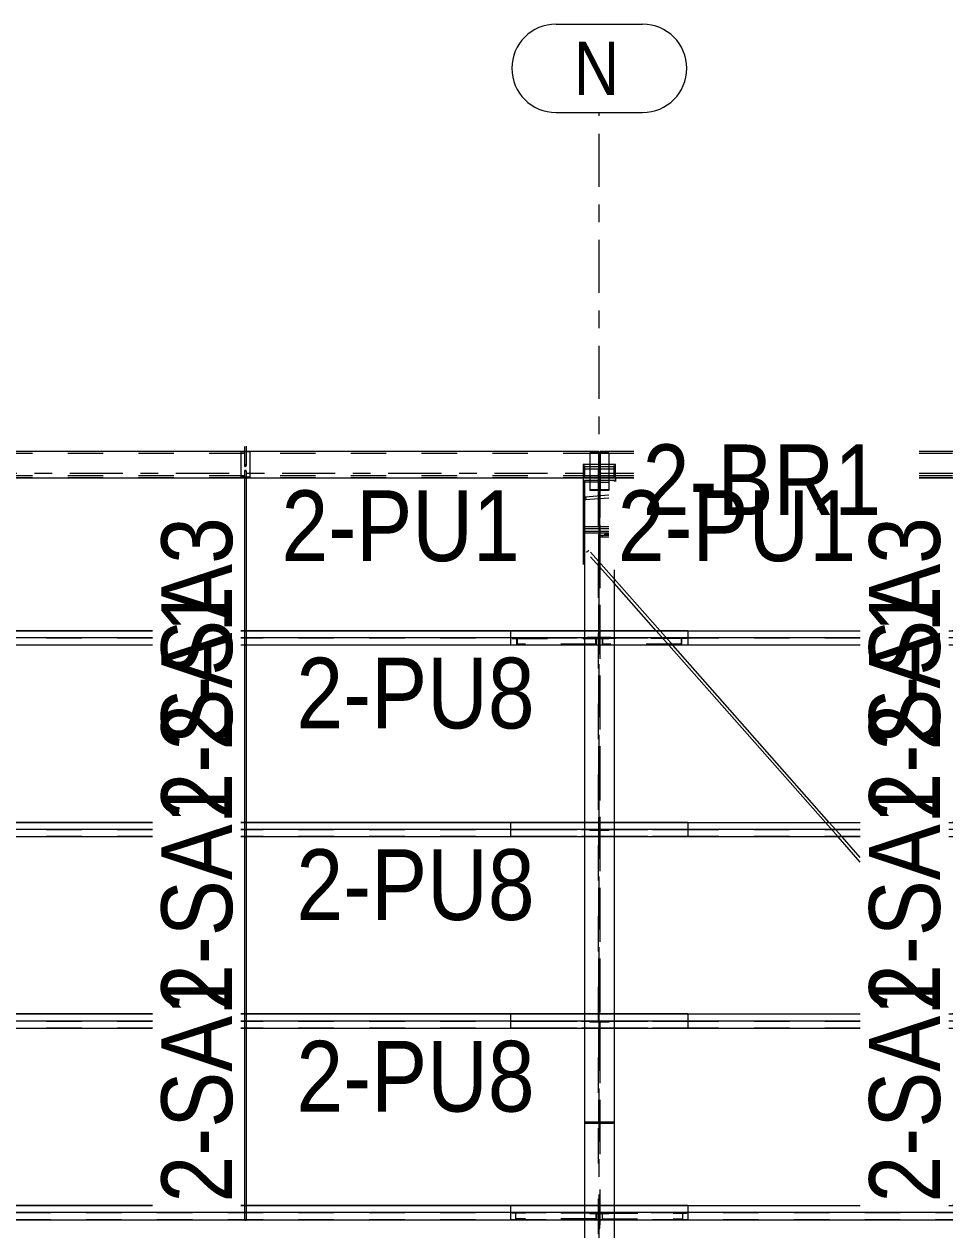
# Model space of a CAD drawing. Header units: millimetres. Extents: x -56 to 1115, y -311 to 509.
# Drawn here: x 284.8 to 336.8, y 49.1 to 117.3 of the extents above; entities that cross this region are included whole.
import ezdxf

# ---------------------------------------------------------------- set-up
doc = ezdxf.new("R2010")
doc.units = ezdxf.units.MM
for name, pattern in [('XKITLINE00', [0]), ('XKITLINE02', [4, 2, -2]), ('XKITLINE03', [6, 3, -1, 1, -1])]:
    doc.linetypes.add(name, pattern=pattern)
for name, color, linetype, lineweight in [('Part', 2, 'Continuous', 0), ('PartMark', 7, 'Continuous', 0), ('S-grid', 1, 'Continuous', 0)]:
    doc.layers.add(name, color=color, linetype=linetype, lineweight=lineweight)
doc.styles.add('ARIAL', font='ARIAL.TTF')

# ---------------------------------------------------------------- blocks, each defined once
blk = doc.blocks.new('*A212')
at = {"layer": 'S-grid', "color": 1, "linetype": 'XKITLINE03', "lineweight": 0}
for p, q in [((95.365, 91.875), (319.246, 91.875)), ((335.365, 91.875), (559.246, 91.875))]:
    blk.add_line(p, q, dxfattribs=at)
blk = doc.blocks.new('*A271')
at = {"layer": 'Part', "color": 2, "linetype": 'XKITLINE00', "lineweight": 0}
for p, q in [((252.292, 82.14), (252.292, 82.958)), ((252.292, 82.958), (272.042, 82.958)), ((272.042, 82.943), (252.292, 82.943)), ((272.042, 82.557), (252.292, 82.557)), ((272.042, 82.958), (272.042, 82.958)), ((272.042, 82.943), (272.042, 82.943)), ((272.042, 82.557), (272.042, 82.557)), ((277.042, 82.958), (277.242, 82.958)), ((277.242, 82.943), (277.042, 82.943)), ((292.042, 82.557), (277.042, 82.557)), ((292.042, 82.958), (277.341, 82.958)), ((292.042, 82.943), (277.341, 82.943)), ((292.042, 82.958), (292.042, 82.958)), ((292.042, 82.943), (292.042, 82.943)), ((292.042, 82.557), (292.042, 82.557)), ((297.242, 82.958), (297.042, 82.958)), ((297.242, 82.943), (297.042, 82.943)), ((322.292, 82.557), (297.042, 82.557)), ((322.292, 82.958), (297.341, 82.958)), ((322.292, 82.943), (297.341, 82.943)), ((322.292, 82.958), (322.292, 82.14)), ((272.042, 82.14), (252.292, 82.14)), ((272.042, 82.14), (272.042, 82.14)), ((292.042, 82.14), (277.042, 82.14)), ((292.042, 82.14), (292.042, 82.14)), ((322.292, 82.14), (297.042, 82.14))]:
    blk.add_line(p, q, dxfattribs=at)
at = {"layer": 'Part', "color": 7, "linetype": 'XKITLINE02', "lineweight": 0}
for p, q in [((272.042, 82.542), (252.292, 82.542)), ((272.042, 82.542), (272.042, 82.542)), ((292.042, 82.542), (277.042, 82.542)), ((277.341, 82.958), (277.242, 82.958)), ((277.341, 82.943), (277.242, 82.943)), ((292.042, 82.542), (292.042, 82.542)), ((322.292, 82.542), (297.042, 82.542)), ((297.341, 82.958), (297.242, 82.958)), ((297.341, 82.943), (297.242, 82.943)), ((272.042, 82.155), (252.292, 82.155)), ((272.042, 82.155), (272.042, 82.155)), ((292.042, 82.155), (277.042, 82.155)), ((292.042, 82.155), (292.042, 82.155)), ((322.292, 82.155), (297.042, 82.155))]:
    blk.add_line(p, q, dxfattribs=at)
blk = doc.blocks.new('*A273')
at = {"layer": 'Part', "color": 2, "linetype": 'XKITLINE00', "lineweight": 0}
for p, q in [((252.292, 71.307), (252.292, 72.125)), ((252.292, 72.125), (272.042, 72.125)), ((272.042, 72.11), (252.292, 72.11)), ((272.042, 71.723), (252.292, 71.723)), ((277.042, 72.125), (277.042, 72.125)), ((277.042, 72.125), (277.242, 72.125)), ((277.242, 72.11), (277.042, 72.11)), ((277.042, 72.11), (277.042, 72.11)), ((292.042, 71.723), (277.042, 71.723)), ((292.042, 72.125), (277.341, 72.125)), ((292.042, 72.11), (277.341, 72.11)), ((297.242, 72.125), (297.042, 72.125)), ((297.042, 72.125), (297.042, 72.125)), ((297.242, 72.11), (297.042, 72.11)), ((297.042, 72.11), (297.042, 72.11)), ((322.292, 71.723), (297.042, 71.723)), ((322.292, 72.125), (297.341, 72.125)), ((322.292, 72.11), (297.341, 72.11)), ((322.292, 72.125), (322.292, 71.307)), ((272.042, 71.307), (252.292, 71.307)), ((292.042, 71.307), (277.042, 71.307)), ((322.292, 71.307), (297.042, 71.307))]:
    blk.add_line(p, q, dxfattribs=at)
at = {"layer": 'Part', "color": 7, "linetype": 'XKITLINE02', "lineweight": 0}
for p, q in [((272.042, 71.708), (252.292, 71.708)), ((292.042, 71.708), (277.042, 71.708)), ((277.341, 72.125), (277.242, 72.125)), ((277.341, 72.11), (277.242, 72.11)), ((322.292, 71.708), (297.042, 71.708)), ((297.341, 72.125), (297.242, 72.125)), ((297.341, 72.11), (297.242, 72.11)), ((272.042, 71.322), (252.292, 71.322)), ((292.042, 71.322), (277.042, 71.322)), ((322.292, 71.322), (297.042, 71.322))]:
    blk.add_line(p, q, dxfattribs=at)
blk = doc.blocks.new('*A275')
at = {"layer": 'Part', "color": 2, "linetype": 'XKITLINE00', "lineweight": 0}
for p, q in [((252.292, 49.64), (252.292, 50.458)), ((252.292, 50.458), (272.042, 50.458)), ((272.042, 50.443), (252.292, 50.443)), ((322.292, 50.057), (252.292, 50.057)), ((277.042, 50.458), (277.242, 50.458)), ((277.242, 50.443), (277.042, 50.443)), ((292.042, 50.458), (277.341, 50.458)), ((292.042, 50.443), (277.341, 50.443)), ((297.242, 50.458), (297.042, 50.458)), ((297.242, 50.443), (297.042, 50.443)), ((322.292, 50.458), (297.341, 50.458)), ((322.292, 50.443), (297.341, 50.443)), ((322.292, 50.458), (322.292, 49.64)), ((322.292, 49.64), (252.292, 49.64))]:
    blk.add_line(p, q, dxfattribs=at)
at = {"layer": 'Part', "color": 7, "linetype": 'XKITLINE02', "lineweight": 0}
for p, q in [((322.292, 50.042), (252.292, 50.042)), ((277.341, 50.458), (277.242, 50.458)), ((277.341, 50.443), (277.242, 50.443)), ((297.341, 50.458), (297.242, 50.458)), ((297.341, 50.443), (297.242, 50.443)), ((322.292, 49.655), (252.292, 49.655))]:
    blk.add_line(p, q, dxfattribs=at)
blk = doc.blocks.new('*A276')
at = {"layer": 'Part', "color": 2, "linetype": 'XKITLINE00', "lineweight": 0}
for p, q in [((252.292, 60.473), (252.292, 61.292)), ((252.292, 61.292), (272.042, 61.292)), ((272.042, 61.277), (252.292, 61.277)), ((272.042, 60.89), (252.292, 60.89)), ((272.042, 61.292), (272.042, 61.292)), ((272.042, 61.277), (272.042, 61.277)), ((277.042, 61.292), (277.242, 61.292)), ((277.242, 61.277), (277.042, 61.277)), ((292.042, 60.89), (277.042, 60.89)), ((292.042, 61.292), (277.341, 61.292)), ((292.042, 61.277), (277.341, 61.277)), ((292.042, 61.292), (292.042, 61.292)), ((292.042, 61.277), (292.042, 61.277)), ((297.242, 61.292), (297.042, 61.292)), ((297.242, 61.277), (297.042, 61.277)), ((322.292, 60.89), (297.042, 60.89)), ((322.292, 61.292), (297.341, 61.292)), ((322.292, 61.277), (297.341, 61.277)), ((322.292, 61.292), (322.292, 60.473)), ((272.042, 60.473), (252.292, 60.473)), ((292.042, 60.473), (277.042, 60.473)), ((322.292, 60.473), (297.042, 60.473))]:
    blk.add_line(p, q, dxfattribs=at)
at = {"layer": 'Part', "color": 7, "linetype": 'XKITLINE02', "lineweight": 0}
for p, q in [((272.042, 60.875), (252.292, 60.875)), ((292.042, 60.875), (277.042, 60.875)), ((277.341, 61.292), (277.242, 61.292)), ((277.341, 61.277), (277.242, 61.277)), ((322.292, 60.875), (297.042, 60.875)), ((297.341, 61.292), (297.242, 61.292)), ((297.341, 61.277), (297.242, 61.277)), ((272.042, 60.488), (252.292, 60.488)), ((292.042, 60.488), (277.042, 60.488)), ((322.292, 60.488), (297.042, 60.488))]:
    blk.add_line(p, q, dxfattribs=at)
blk = doc.blocks.new('*A279')
at = {"layer": 'Part', "color": 2, "linetype": 'XKITLINE00', "lineweight": 0}
for p, q in [((257.333, 93.117), (257.333, 93.017)), ((257.333, 93.117), (317.25, 93.117)), ((317.25, 93.117), (317.25, 93.017)), ((316.75, 91.601), (257.833, 91.601))]:
    blk.add_line(p, q, dxfattribs=at)
at = {"layer": 'Part', "color": 7, "linetype": 'XKITLINE02', "lineweight": 0}
for p, q in [((317.25, 93.102), (257.333, 93.102)), ((257.333, 93.017), (257.333, 91.601)), ((317.25, 92.992), (257.333, 92.992)), ((317.25, 93.017), (317.25, 91.601)), ((317.25, 91.726), (257.333, 91.726)), ((317.25, 91.616), (257.333, 91.616)), ((257.833, 91.601), (257.333, 91.601)), ((317.25, 91.601), (316.75, 91.601))]:
    blk.add_line(p, q, dxfattribs=at)
blk = doc.blocks.new('*A281')
at = {"layer": 'Part', "color": 7, "linetype": 'XKITLINE02', "lineweight": 0}
for p, q in [((316.375, 92.237), (316.375, 91.601)), ((318.208, 92.237), (316.375, 92.237)), ((318.208, 92.106), (316.375, 92.106)), ((318.208, 91.601), (318.208, 92.237))]:
    blk.add_line(p, q, dxfattribs=at)
at = {"layer": 'Part', "color": 2, "linetype": 'XKITLINE00', "lineweight": 0}
for p, q in [((316.375, 91.601), (316.375, 86.702)), ((318.208, 91.601), (318.208, 91.401))]:
    blk.add_line(p, q, dxfattribs=at)
blk = doc.blocks.new('*A282')
at = {"layer": 'Part', "color": 7, "linetype": 'XKITLINE02', "lineweight": 0}
for p, q in [((317.258, 82.583), (316.633, 82.583)), ((316.633, 82.542), (316.633, 82.583)), ((317.258, 82.542), (316.633, 82.542)), ((317.258, 82.542), (317.258, 82.583))]:
    blk.add_line(p, q, dxfattribs=at)
blk = doc.blocks.new('*A283')
at = {"layer": 'Part', "color": 7, "linetype": 'XKITLINE02', "lineweight": 0}
for p, q in [((317.325, 82.583), (317.325, 82.542)), ((317.95, 82.583), (317.325, 82.583)), ((317.325, 82.542), (317.95, 82.542)), ((317.95, 82.542), (317.95, 82.583))]:
    blk.add_line(p, q, dxfattribs=at)
blk = doc.blocks.new('*A284')
at = {"layer": 'Part', "color": 7, "linetype": 'XKITLINE02', "lineweight": 0}
for p, q in [((317.329, 88.344), (317.329, 88.26)), ((317.833, 88.344), (317.329, 88.344)), ((317.833, 88.26), (317.329, 88.26)), ((317.454, 88.344), (317.454, 88.26))]:
    blk.add_line(p, q, dxfattribs=at)
blk = doc.blocks.new('*A285')
at = {"layer": 'Part', "color": 7, "linetype": 'XKITLINE02', "lineweight": 0}
for p, q in [((317.579, 88.427), (317.579, 88.344)), ((317.833, 88.427), (317.579, 88.427)), ((317.833, 88.344), (317.579, 88.344))]:
    blk.add_line(p, q, dxfattribs=at)
blk = doc.blocks.new('*A610')
at = {"layer": 'Part', "color": 7, "linetype": 'XKITLINE02', "lineweight": 0}
for p, q in [((316.459, 90.505), (316.444, 90.449)), ((316.444, 90.449), (316.459, 90.388)), ((316.495, 90.525), (316.459, 90.505)), ((316.459, 90.388), (316.495, 90.359)), ((317.833, 90.631), (316.495, 90.525)), ((316.53, 90.495), (316.495, 90.525)), ((317.833, 90.465), (316.495, 90.359)), ((316.495, 90.359), (316.53, 90.378)), ((316.545, 90.435), (316.53, 90.495)), ((316.53, 90.378), (316.545, 90.435))]:
    blk.add_line(p, q, dxfattribs=at)
blk = doc.blocks.new('*A611')
at = {"layer": 'Part', "color": 7, "linetype": 'XKITLINE02', "lineweight": 0}
for p, q in [((316.567, 87.413), (316.692, 87.523)), ((318.125, 85.649), (316.567, 87.413)), ((318.125, 85.901), (316.692, 87.523)), ((321.223, 82.14), (320.5, 82.958)), ((321.445, 82.14), (320.723, 82.958)), ((330.788, 71.307), (330.065, 72.125)), ((331.01, 71.307), (330.287, 72.125))]:
    blk.add_line(p, q, dxfattribs=at)
at = {"layer": 'Part', "color": 2, "linetype": 'XKITLINE00', "lineweight": 0}
for p, q in [((320.723, 82.958), (318.125, 85.901)), ((320.5, 82.958), (318.125, 85.649)), ((330.065, 72.125), (321.223, 82.14)), ((330.287, 72.125), (321.445, 82.14)), ((332.042, 69.886), (330.788, 71.307)), ((332.042, 70.138), (331.01, 71.307))]:
    blk.add_line(p, q, dxfattribs=at)
blk = doc.blocks.new('*A614')
at = {"layer": 'Part', "color": 7, "linetype": 'XKITLINE02', "lineweight": 0}
for p, q in [((316.458, 92.314), (316.458, 91.606)), ((317.258, 92.206), (317.258, 88.842)), ((317.325, 88.842), (317.325, 92.206)), ((318.125, 91.606), (318.125, 92.314)), ((318.125, 91.702), (316.458, 91.702)), ((316.458, 91.606), (317.258, 91.606)), ((317.325, 91.606), (318.125, 91.606)), ((316.458, 88.746), (316.458, 89.072)), ((317.258, 88.842), (316.458, 88.842)), ((316.458, 88.746), (317.833, 88.746)), ((317.833, 88.842), (317.325, 88.842))]:
    blk.add_line(p, q, dxfattribs=at)
blk = doc.blocks.new('*A615')
at = {"layer": 'Part', "color": 2, "linetype": 'XKITLINE00', "lineweight": 0}
for p, q in [((316.458, 91.465), (316.458, 82.958)), ((316.75, 91.465), (316.458, 91.465)), ((318.125, 91.465), (317.833, 91.465)), ((318.125, 91.465), (318.125, 91.401)), ((318.125, 86.401), (318.125, 82.958)), ((316.458, 82.14), (316.458, 72.125)), ((318.125, 82.14), (318.125, 72.125)), ((316.458, 71.307), (316.458, 61.292)), ((318.125, 71.307), (318.125, 61.292)), ((316.458, 60.473), (316.458, 50.458)), ((318.125, 60.473), (318.125, 50.458)), ((316.458, 49.64), (316.458, 16.833)), ((318.125, 49.64), (318.125, 16.833))]:
    blk.add_line(p, q, dxfattribs=at)
at = {"layer": 'Part', "color": 7, "linetype": 'XKITLINE02', "lineweight": 0}
for p, q in [((317.254, 91.373), (316.458, 91.373)), ((317.833, 91.465), (316.75, 91.465)), ((317.254, 16.833), (317.254, 91.373)), ((317.329, 91.373), (317.329, 16.833)), ((317.329, 91.373), (317.833, 91.373)), ((316.458, 88.601), (317.254, 88.601)), ((316.458, 88.509), (317.833, 88.509)), ((317.329, 88.601), (317.833, 88.601)), ((316.458, 82.958), (316.458, 82.14)), ((318.125, 82.958), (318.125, 82.14)), ((316.458, 72.125), (316.458, 71.307)), ((318.125, 72.125), (318.125, 71.307)), ((316.458, 61.292), (316.458, 60.473)), ((318.125, 61.292), (318.125, 60.473)), ((316.458, 50.458), (316.458, 49.64)), ((318.125, 50.458), (318.125, 49.64))]:
    blk.add_line(p, q, dxfattribs=at)
blk = doc.blocks.new('*A616')
at = {"layer": 'Part', "color": 7, "linetype": 'XKITLINE02', "lineweight": 0}
for p, q in [((317.254, 88.432), (317.329, 88.434)), ((317.254, 88.432), (317.254, 55.175)), ((317.254, 88.386), (317.329, 88.386)), ((317.329, 88.434), (317.329, 55.175)), ((316.458, 79.308), (316.458, 55.164)), ((318.125, 79.308), (318.125, 55.164)), ((318.125, 55.175), (316.458, 55.175)), ((316.458, 55.164), (318.125, 55.164))]:
    blk.add_line(p, q, dxfattribs=at)
blk = doc.blocks.new('*A618')
at = {"layer": 'Part', "color": 7, "linetype": 'XKITLINE02', "lineweight": 0}
for p, q in [((316.633, 50.042), (316.633, 50.083)), ((316.633, 50.083), (317.258, 50.083)), ((317.258, 50.042), (316.633, 50.042)), ((317.133, 50.042), (317.133, 50.083)), ((317.258, 50.083), (317.258, 50.042))]:
    blk.add_line(p, q, dxfattribs=at)
blk = doc.blocks.new('*A619')
at = {"layer": 'Part', "color": 7, "linetype": 'XKITLINE02', "lineweight": 0}
for p, q in [((317.325, 50.083), (317.95, 50.083)), ((317.325, 50.042), (317.325, 50.083)), ((317.95, 50.042), (317.325, 50.042)), ((317.45, 50.042), (317.45, 50.083)), ((317.95, 50.083), (317.95, 50.042))]:
    blk.add_line(p, q, dxfattribs=at)
blk = doc.blocks.new('*A625')
at = {"layer": 'Part', "color": 7, "linetype": 'XKITLINE02', "lineweight": 0}
for p, q in [((317.258, 88.963), (317.258, 87.127)), ((317.325, 88.759), (317.258, 88.759)), ((317.258, 88.67), (317.325, 88.67)), ((317.325, 88.963), (317.325, 87.127))]:
    blk.add_line(p, q, dxfattribs=at)
blk = doc.blocks.new('*A626')
at = {"layer": 'Part', "color": 2, "linetype": 'XKITLINE00', "lineweight": 0}
for p, q in [((297.242, 93.387), (297.242, 93.117)), ((297.341, 93.398), (297.341, 93.117)), ((297.253, 92.331), (297.252, 92.329)), ((297.286, 92.349), (297.253, 92.331)), ((297.323, 92.339), (297.286, 92.349)), ((297.328, 92.329), (297.323, 92.339))]:
    blk.add_line(p, q, dxfattribs=at)
at = {"layer": 'Part', "color": 7, "linetype": 'XKITLINE02', "lineweight": 0}
for p, q in [((297.242, 93.117), (297.242, 92.295)), ((297.341, 93.117), (297.341, 92.305)), ((297.252, 92.329), (297.242, 92.295)), ((297.242, 92.295), (297.26, 92.261)), ((297.26, 92.261), (297.297, 92.251)), ((297.297, 92.251), (297.331, 92.269)), ((297.341, 92.305), (297.328, 92.329)), ((297.331, 92.269), (297.341, 92.305))]:
    blk.add_line(p, q, dxfattribs=at)
blk = doc.blocks.new('*A627')
at = {"layer": 'Part', "color": 7, "linetype": 'XKITLINE02', "lineweight": 0}
for p, q in [((322.212, 82.542), (317.471, 82.542)), ((317.471, 82.208), (317.471, 82.542)), ((317.485, 82.208), (317.485, 82.525)), ((322.212, 82.525), (317.485, 82.525)), ((321.934, 82.208), (321.934, 82.542)), ((321.948, 82.208), (321.948, 82.525)), ((322.212, 82.542), (322.212, 82.525)), ((321.948, 82.208), (317.471, 82.208))]:
    blk.add_line(p, q, dxfattribs=at)
blk = doc.blocks.new('*A628')
at = {"layer": 'Part', "color": 7, "linetype": 'XKITLINE02', "lineweight": 0}
for p, q in [((312.371, 82.542), (317.112, 82.542)), ((312.371, 82.542), (312.371, 82.525)), ((312.371, 82.525), (317.098, 82.525)), ((312.635, 82.208), (312.635, 82.525)), ((312.649, 82.542), (312.649, 82.208)), ((317.098, 82.208), (317.098, 82.525)), ((317.112, 82.542), (317.112, 82.208)), ((317.112, 82.208), (312.635, 82.208))]:
    blk.add_line(p, q, dxfattribs=at)
blk = doc.blocks.new('*A629')
at = {"layer": 'Part', "color": 7, "linetype": 'XKITLINE02', "lineweight": 0}
for p, q in [((316.375, 92.368), (316.375, 86.914)), ((318.208, 92.368), (316.375, 92.368)), ((318.208, 92.237), (316.375, 92.237)), ((318.208, 91.401), (318.208, 92.368))]:
    blk.add_line(p, q, dxfattribs=at)
blk = doc.blocks.new('*A631')
at = {"layer": 'S-grid', "color": 1, "linetype": 'XKITLINE03', "lineweight": 0}
blk.add_line((317.292, -5.925), (317.292, 112.27), dxfattribs=at)
at = {"layer": 'S-grid', "color": 3, "style": 'ARIAL', "width": 0.85}
blk.add_text('N', height=3, dxfattribs=at).set_placement((315.847, 113.27))
blk = doc.blocks.new('*A634')
at = {"layer": 'Part', "color": 2, "linetype": 'XKITLINE00', "lineweight": 0}
for p, q in [((312.292, 82.14), (312.292, 82.958)), ((312.292, 82.958), (332.042, 82.958)), ((332.042, 82.943), (312.292, 82.943)), ((332.042, 82.557), (312.292, 82.557)), ((332.042, 82.958), (332.042, 82.958)), ((332.042, 82.943), (332.042, 82.943)), ((332.042, 82.557), (332.042, 82.557)), ((337.042, 82.958), (337.242, 82.958)), ((337.242, 82.943), (337.042, 82.943)), ((352.042, 82.557), (337.042, 82.557)), ((352.042, 82.958), (337.341, 82.958)), ((352.042, 82.943), (337.341, 82.943)), ((352.042, 82.958), (352.042, 82.958)), ((352.042, 82.943), (352.042, 82.943)), ((352.042, 82.557), (352.042, 82.557)), ((357.242, 82.958), (357.042, 82.958)), ((357.242, 82.943), (357.042, 82.943)), ((382.292, 82.557), (357.042, 82.557)), ((382.292, 82.958), (357.341, 82.958)), ((382.292, 82.943), (357.341, 82.943)), ((382.292, 82.958), (382.292, 82.14)), ((332.042, 82.14), (312.292, 82.14)), ((332.042, 82.14), (332.042, 82.14)), ((352.042, 82.14), (337.042, 82.14)), ((352.042, 82.14), (352.042, 82.14)), ((382.292, 82.14), (357.042, 82.14))]:
    blk.add_line(p, q, dxfattribs=at)
at = {"layer": 'Part', "color": 7, "linetype": 'XKITLINE02', "lineweight": 0}
for p, q in [((332.042, 82.542), (312.292, 82.542)), ((332.042, 82.542), (332.042, 82.542)), ((352.042, 82.542), (337.042, 82.542)), ((337.341, 82.958), (337.242, 82.958)), ((337.341, 82.943), (337.242, 82.943)), ((352.042, 82.542), (352.042, 82.542)), ((382.292, 82.542), (357.042, 82.542)), ((357.341, 82.958), (357.242, 82.958)), ((357.341, 82.943), (357.242, 82.943)), ((332.042, 82.155), (312.292, 82.155)), ((332.042, 82.155), (332.042, 82.155)), ((352.042, 82.155), (337.042, 82.155)), ((352.042, 82.155), (352.042, 82.155)), ((382.292, 82.155), (357.042, 82.155))]:
    blk.add_line(p, q, dxfattribs=at)
blk = doc.blocks.new('*A635')
at = {"layer": 'Part', "color": 2, "linetype": 'XKITLINE00', "lineweight": 0}
for p, q in [((312.292, 71.307), (312.292, 72.125)), ((312.292, 72.125), (332.042, 72.125)), ((332.042, 72.11), (312.292, 72.11)), ((332.042, 71.723), (312.292, 71.723)), ((337.042, 72.125), (337.042, 72.125)), ((337.042, 72.125), (337.242, 72.125)), ((337.242, 72.11), (337.042, 72.11)), ((337.042, 72.11), (337.042, 72.11)), ((352.042, 71.723), (337.042, 71.723)), ((352.042, 72.125), (337.341, 72.125)), ((352.042, 72.11), (337.341, 72.11)), ((357.242, 72.125), (357.042, 72.125)), ((357.042, 72.125), (357.042, 72.125)), ((357.242, 72.11), (357.042, 72.11)), ((357.042, 72.11), (357.042, 72.11)), ((382.292, 71.723), (357.042, 71.723)), ((382.292, 72.125), (357.341, 72.125)), ((382.292, 72.11), (357.341, 72.11)), ((382.292, 72.125), (382.292, 71.307)), ((332.042, 71.307), (312.292, 71.307)), ((352.042, 71.307), (337.042, 71.307)), ((382.292, 71.307), (357.042, 71.307))]:
    blk.add_line(p, q, dxfattribs=at)
at = {"layer": 'Part', "color": 7, "linetype": 'XKITLINE02', "lineweight": 0}
for p, q in [((332.042, 71.708), (312.292, 71.708)), ((352.042, 71.708), (337.042, 71.708)), ((337.341, 72.125), (337.242, 72.125)), ((337.341, 72.11), (337.242, 72.11)), ((382.292, 71.708), (357.042, 71.708)), ((357.341, 72.125), (357.242, 72.125)), ((357.341, 72.11), (357.242, 72.11)), ((332.042, 71.322), (312.292, 71.322)), ((352.042, 71.322), (337.042, 71.322)), ((382.292, 71.322), (357.042, 71.322))]:
    blk.add_line(p, q, dxfattribs=at)
blk = doc.blocks.new('*A636')
at = {"layer": 'Part', "color": 2, "linetype": 'XKITLINE00', "lineweight": 0}
for p, q in [((312.292, 49.64), (312.292, 50.458)), ((312.292, 50.458), (332.042, 50.458)), ((332.042, 50.443), (312.292, 50.443)), ((382.292, 50.057), (312.292, 50.057)), ((337.042, 50.458), (337.242, 50.458)), ((337.242, 50.443), (337.042, 50.443)), ((352.042, 50.458), (337.341, 50.458)), ((352.042, 50.443), (337.341, 50.443)), ((357.242, 50.458), (357.042, 50.458)), ((357.242, 50.443), (357.042, 50.443)), ((382.292, 50.458), (357.341, 50.458)), ((382.292, 50.443), (357.341, 50.443)), ((382.292, 50.458), (382.292, 49.64)), ((382.292, 49.64), (312.292, 49.64))]:
    blk.add_line(p, q, dxfattribs=at)
at = {"layer": 'Part', "color": 7, "linetype": 'XKITLINE02', "lineweight": 0}
for p, q in [((382.292, 50.042), (312.292, 50.042)), ((337.341, 50.458), (337.242, 50.458)), ((337.341, 50.443), (337.242, 50.443)), ((357.341, 50.458), (357.242, 50.458)), ((357.341, 50.443), (357.242, 50.443)), ((382.292, 49.655), (312.292, 49.655))]:
    blk.add_line(p, q, dxfattribs=at)
blk = doc.blocks.new('*A637')
at = {"layer": 'Part', "color": 2, "linetype": 'XKITLINE00', "lineweight": 0}
for p, q in [((312.292, 60.473), (312.292, 61.292)), ((312.292, 61.292), (332.042, 61.292)), ((332.042, 61.277), (312.292, 61.277)), ((332.042, 60.89), (312.292, 60.89)), ((332.042, 61.292), (332.042, 61.292)), ((332.042, 61.277), (332.042, 61.277)), ((337.042, 61.292), (337.242, 61.292)), ((337.242, 61.277), (337.042, 61.277)), ((352.042, 60.89), (337.042, 60.89)), ((352.042, 61.292), (337.341, 61.292)), ((352.042, 61.277), (337.341, 61.277)), ((352.042, 61.292), (352.042, 61.292)), ((352.042, 61.277), (352.042, 61.277)), ((357.242, 61.292), (357.042, 61.292)), ((357.242, 61.277), (357.042, 61.277)), ((382.292, 60.89), (357.042, 60.89)), ((382.292, 61.292), (357.341, 61.292)), ((382.292, 61.277), (357.341, 61.277)), ((382.292, 61.292), (382.292, 60.473)), ((332.042, 60.473), (312.292, 60.473)), ((352.042, 60.473), (337.042, 60.473)), ((382.292, 60.473), (357.042, 60.473))]:
    blk.add_line(p, q, dxfattribs=at)
at = {"layer": 'Part', "color": 7, "linetype": 'XKITLINE02', "lineweight": 0}
for p, q in [((332.042, 60.875), (312.292, 60.875)), ((352.042, 60.875), (337.042, 60.875)), ((337.341, 61.292), (337.242, 61.292)), ((337.341, 61.277), (337.242, 61.277)), ((382.292, 60.875), (357.042, 60.875)), ((357.341, 61.292), (357.242, 61.292)), ((357.341, 61.277), (357.242, 61.277)), ((332.042, 60.488), (312.292, 60.488)), ((352.042, 60.488), (337.042, 60.488)), ((382.292, 60.488), (357.042, 60.488))]:
    blk.add_line(p, q, dxfattribs=at)
blk = doc.blocks.new('*A638')
at = {"layer": 'Part', "color": 7, "linetype": 'XKITLINE02', "lineweight": 0}
for p, q in [((317.125, 50.042), (312.358, 50.042)), ((312.358, 50.042), (312.358, 50.025)), ((317.114, 50.025), (312.358, 50.025)), ((312.567, 49.708), (312.567, 50.025)), ((312.578, 49.708), (312.578, 50.042)), ((316.906, 50.025), (316.906, 50.042)), ((317.114, 49.708), (317.114, 50.025)), ((317.125, 50.042), (317.125, 49.708)), ((317.125, 49.708), (312.567, 49.708))]:
    blk.add_line(p, q, dxfattribs=at)
blk = doc.blocks.new('*A639')
at = {"layer": 'Part', "color": 7, "linetype": 'XKITLINE02', "lineweight": 0}
for p, q in [((317.271, 60.833), (317.271, 60.473)), ((317.271, 60.833), (317.312, 60.833)), ((317.271, 60.833), (317.312, 60.833)), ((317.312, 60.833), (317.312, 60.473))]:
    blk.add_line(p, q, dxfattribs=at)
at = {"layer": 'Part', "color": 2, "linetype": 'XKITLINE00', "lineweight": 0}
for p, q in [((317.271, 60.473), (317.271, 60)), ((317.312, 60), (317.312, 60.473)), ((317.271, 60), (317.312, 60))]:
    blk.add_line(p, q, dxfattribs=at)
blk = doc.blocks.new('*A640')
at = {"layer": 'Part', "color": 7, "linetype": 'XKITLINE02', "lineweight": 0}
for p, q in [((317.833, 71.708), (316.75, 71.708)), ((316.75, 71.708), (316.75, 71.667)), ((317.833, 71.667), (316.75, 71.667)), ((317.833, 71.708), (317.833, 71.667))]:
    blk.add_line(p, q, dxfattribs=at)
blk = doc.blocks.new('*A641')
at = {"layer": 'Part', "color": 7, "linetype": 'XKITLINE02', "lineweight": 0}
for p, q in [((317.271, 71.667), (317.271, 71.307)), ((317.271, 71.667), (317.312, 71.667)), ((317.271, 71.667), (317.312, 71.667)), ((317.312, 71.667), (317.312, 71.307))]:
    blk.add_line(p, q, dxfattribs=at)
at = {"layer": 'Part', "color": 2, "linetype": 'XKITLINE00', "lineweight": 0}
for p, q in [((317.271, 71.307), (317.271, 70.833)), ((317.312, 70.833), (317.312, 71.307)), ((317.271, 70.833), (317.312, 70.833))]:
    blk.add_line(p, q, dxfattribs=at)
blk = doc.blocks.new('*A642')
at = {"layer": 'Part', "color": 2, "linetype": 'XKITLINE00', "lineweight": 0}
for p, q in [((297.26, 61.301), (297.242, 61.299)), ((297.242, 61.299), (297.242, 60.89)), ((297.242, 61.299), (297.253, 61.296)), ((297.253, 61.296), (297.286, 61.295)), ((297.297, 61.302), (297.26, 61.301)), ((297.286, 61.295), (297.323, 61.295)), ((297.331, 61.3), (297.297, 61.302)), ((297.323, 61.295), (297.341, 61.298)), ((297.341, 61.298), (297.331, 61.3)), ((297.341, 61.298), (297.341, 60.89)), ((297.242, 60.473), (297.242, 50.057)), ((297.341, 60.473), (297.341, 50.057)), ((297.242, 49.634), (297.242, 49.64)), ((297.253, 49.631), (297.242, 49.634)), ((297.286, 49.63), (297.253, 49.631)), ((297.323, 49.631), (297.286, 49.63)), ((297.341, 49.633), (297.323, 49.631)), ((297.341, 49.633), (297.341, 49.64))]:
    blk.add_line(p, q, dxfattribs=at)
at = {"layer": 'Part', "color": 7, "linetype": 'XKITLINE02', "lineweight": 0}
for p, q in [((297.242, 60.89), (297.242, 60.473)), ((297.341, 60.89), (297.341, 60.473)), ((297.242, 50.057), (297.242, 49.64)), ((297.341, 50.057), (297.341, 49.64)), ((297.242, 49.634), (297.26, 49.636)), ((297.26, 49.636), (297.297, 49.637)), ((297.297, 49.637), (297.331, 49.636)), ((297.331, 49.636), (297.341, 49.633))]:
    blk.add_line(p, q, dxfattribs=at)
blk = doc.blocks.new('*A643')
at = {"layer": 'Part', "color": 2, "linetype": 'XKITLINE00', "lineweight": 0}
for p, q in [((297.26, 72.134), (297.242, 72.132)), ((297.242, 72.132), (297.242, 71.723)), ((297.242, 72.132), (297.253, 72.129)), ((297.253, 72.129), (297.286, 72.128)), ((297.297, 72.135), (297.26, 72.134)), ((297.286, 72.128), (297.323, 72.129)), ((297.331, 72.134), (297.297, 72.135)), ((297.323, 72.129), (297.341, 72.131)), ((297.341, 72.131), (297.331, 72.134)), ((297.341, 72.131), (297.341, 71.723)), ((297.242, 71.307), (297.242, 61.299)), ((297.341, 71.307), (297.341, 61.298))]:
    blk.add_line(p, q, dxfattribs=at)
at = {"layer": 'Part', "color": 7, "linetype": 'XKITLINE02', "lineweight": 0}
for p, q in [((297.242, 71.723), (297.242, 71.307)), ((297.341, 71.723), (297.341, 71.307)), ((297.242, 61.299), (297.242, 60.467)), ((297.341, 61.298), (297.341, 60.466)), ((297.242, 60.467), (297.26, 60.47)), ((297.253, 60.465), (297.242, 60.467)), ((297.286, 60.463), (297.253, 60.465)), ((297.26, 60.47), (297.297, 60.47)), ((297.323, 60.464), (297.286, 60.463)), ((297.297, 60.47), (297.331, 60.469)), ((297.341, 60.466), (297.323, 60.464)), ((297.331, 60.469), (297.341, 60.466))]:
    blk.add_line(p, q, dxfattribs=at)
blk = doc.blocks.new('*A644')
at = {"layer": 'Part', "color": 2, "linetype": 'XKITLINE00', "lineweight": 0}
for p, q in [((297.26, 82.968), (297.242, 82.965)), ((297.242, 82.965), (297.242, 82.557)), ((297.242, 82.965), (297.253, 82.963)), ((297.253, 82.963), (297.286, 82.961)), ((297.297, 82.968), (297.26, 82.968)), ((297.286, 82.961), (297.323, 82.962)), ((297.331, 82.967), (297.297, 82.968)), ((297.323, 82.962), (297.341, 82.964)), ((297.341, 82.964), (297.331, 82.967)), ((297.341, 82.964), (297.341, 82.557)), ((297.242, 82.14), (297.242, 72.132)), ((297.341, 82.14), (297.341, 72.131))]:
    blk.add_line(p, q, dxfattribs=at)
at = {"layer": 'Part', "color": 7, "linetype": 'XKITLINE02', "lineweight": 0}
for p, q in [((297.242, 82.557), (297.242, 82.14)), ((297.341, 82.557), (297.341, 82.14)), ((297.242, 72.132), (297.242, 71.301)), ((297.341, 72.131), (297.341, 71.3)), ((297.242, 71.301), (297.26, 71.303)), ((297.253, 71.298), (297.242, 71.301)), ((297.286, 71.297), (297.253, 71.298)), ((297.26, 71.303), (297.297, 71.304)), ((297.323, 71.297), (297.286, 71.297)), ((297.297, 71.304), (297.331, 71.302)), ((297.341, 71.3), (297.323, 71.297)), ((297.331, 71.302), (297.341, 71.3))]:
    blk.add_line(p, q, dxfattribs=at)
blk = doc.blocks.new('*A645')
at = {"layer": 'Part', "color": 7, "linetype": 'XKITLINE02', "lineweight": 0}
for p, q in [((317.833, 60.875), (316.75, 60.875)), ((316.75, 60.875), (316.75, 60.833)), ((317.833, 60.833), (316.75, 60.833)), ((317.833, 60.875), (317.833, 60.833))]:
    blk.add_line(p, q, dxfattribs=at)
blk = doc.blocks.new('*A646')
at = {"layer": 'Part', "color": 7, "linetype": 'XKITLINE02', "lineweight": 0}
for p, q in [((317.329, 55.175), (318.079, 55.175)), ((317.329, 55.092), (317.329, 55.175)), ((318.079, 55.092), (317.329, 55.092)), ((317.454, 55.175), (317.454, 55.092)), ((318.079, 55.175), (318.079, 55.092))]:
    blk.add_line(p, q, dxfattribs=at)
blk = doc.blocks.new('*A647')
at = {"layer": 'Part', "color": 7, "linetype": 'XKITLINE02', "lineweight": 0}
for p, q in [((316.504, 55.175), (317.254, 55.175)), ((316.504, 55.092), (316.504, 55.175)), ((317.254, 55.092), (316.504, 55.092)), ((317.129, 55.175), (317.129, 55.092)), ((317.254, 55.175), (317.254, 55.092))]:
    blk.add_line(p, q, dxfattribs=at)
blk = doc.blocks.new('*A667')
at = {"layer": 'Part', "color": 2, "linetype": 'XKITLINE00', "lineweight": 0}
for p, q in [((317.333, 93.117), (317.333, 93.017)), ((317.333, 93.117), (319.246, 93.117)), ((335.365, 93.117), (377.25, 93.117)), ((377.25, 93.117), (377.25, 93.017)), ((319.246, 91.601), (317.833, 91.601)), ((376.75, 91.601), (335.365, 91.601))]:
    blk.add_line(p, q, dxfattribs=at)
at = {"layer": 'Part', "color": 7, "linetype": 'XKITLINE02', "lineweight": 0}
for p, q in [((319.246, 93.102), (317.333, 93.102)), ((317.333, 93.017), (317.333, 91.601)), ((319.246, 92.992), (317.333, 92.992)), ((377.25, 93.102), (335.365, 93.102)), ((377.25, 92.992), (335.365, 92.992)), ((377.25, 93.017), (377.25, 91.601)), ((319.246, 91.726), (317.333, 91.726)), ((319.246, 91.616), (317.333, 91.616)), ((317.833, 91.601), (317.333, 91.601)), ((377.25, 91.726), (335.365, 91.726)), ((377.25, 91.616), (335.365, 91.616)), ((377.25, 91.601), (376.75, 91.601))]:
    blk.add_line(p, q, dxfattribs=at)
blk = doc.blocks.new('*A668')
at = {"layer": 'Part', "color": 7, "linetype": 'XKITLINE02', "lineweight": 0}
for p, q in [((317.833, 82.542), (316.75, 82.542)), ((316.75, 82.542), (316.75, 82.5)), ((317.833, 82.542), (317.833, 82.5)), ((317.833, 82.5), (316.75, 82.5))]:
    blk.add_line(p, q, dxfattribs=at)
blk = doc.blocks.new('*A669')
at = {"layer": 'Part', "color": 7, "linetype": 'XKITLINE02', "lineweight": 0}
for p, q in [((317.271, 82.5), (317.271, 82.14)), ((317.271, 82.5), (317.312, 82.5)), ((317.271, 82.5), (317.312, 82.5)), ((317.312, 82.5), (317.312, 82.14))]:
    blk.add_line(p, q, dxfattribs=at)
at = {"layer": 'Part', "color": 2, "linetype": 'XKITLINE00', "lineweight": 0}
for p, q in [((317.271, 82.14), (317.271, 81.667)), ((317.312, 81.667), (317.312, 82.14)), ((317.271, 81.667), (317.312, 81.667))]:
    blk.add_line(p, q, dxfattribs=at)
blk = doc.blocks.new('*A670')
at = {"layer": 'Part', "color": 7, "linetype": 'XKITLINE02', "lineweight": 0}
for p, q in [((317.333, 92.106), (317.25, 92.106)), ((317.25, 92.106), (317.25, 91.542)), ((317.25, 90.934), (317.25, 92.106)), ((317.333, 91.542), (317.333, 92.106)), ((317.333, 92.106), (317.333, 90.934)), ((317.333, 91.542), (317.25, 91.542)), ((317.25, 91.542), (317.25, 91.34)), ((317.333, 91.34), (317.333, 91.542)), ((317.333, 91.34), (317.25, 91.34)), ((317.25, 90.934), (317.25, 91.34)), ((317.333, 90.934), (317.25, 90.934)), ((317.333, 90.934), (317.25, 90.934)), ((317.25, 90.934), (317.25, 90.934)), ((317.333, 90.934), (317.333, 91.34)), ((317.333, 90.934), (317.333, 90.934))]:
    blk.add_line(p, q, dxfattribs=at)
blk = doc.blocks.new('*A671')
at = {"layer": 'Part', "color": 2, "linetype": 'XKITLINE00', "lineweight": 0}
for p, q in [((316.75, 93.017), (317.833, 93.017)), ((316.75, 93.017), (316.75, 90.934)), ((317.833, 93.017), (317.833, 91.401)), ((317.833, 91.401), (317.833, 90.934)), ((317.833, 90.934), (316.75, 90.934)), ((317.833, 90.934), (317.833, 90.934))]:
    blk.add_line(p, q, dxfattribs=at)
at = {"layer": 'Part', "color": 7, "linetype": 'XKITLINE02', "lineweight": 0}
for p, q in [((317.833, 93.017), (316.75, 93.017)), ((316.75, 90.934), (317.833, 90.934)), ((317.833, 90.934), (317.833, 90.934))]:
    blk.add_line(p, q, dxfattribs=at)
blk = doc.blocks.new('*A672')
at = {"layer": 'Part', "color": 2, "linetype": 'XKITLINE00', "lineweight": 0}
for p, q in [((317.833, 90.934), (316.75, 90.934)), ((316.75, 90.934), (316.75, 90.892)), ((317.833, 90.892), (316.75, 90.892)), ((317.833, 90.934), (317.833, 90.892)), ((317.833, 90.934), (317.833, 90.934)), ((317.833, 90.892), (317.833, 90.892))]:
    blk.add_line(p, q, dxfattribs=at)
blk = doc.blocks.new('*A673')
at = {"layer": 'Part', "color": 7, "linetype": 'XKITLINE02', "lineweight": 0}
for p, q in [((297.26, 92.019), (297.242, 92.016)), ((297.242, 92.016), (297.242, 91.601)), ((297.242, 92.016), (297.253, 92.012)), ((297.253, 92.012), (297.286, 92.01)), ((297.297, 92.02), (297.26, 92.019)), ((297.286, 92.01), (297.323, 92.011)), ((297.331, 92.018), (297.297, 92.02)), ((297.323, 92.011), (297.341, 92.015)), ((297.341, 92.015), (297.331, 92.018)), ((297.341, 92.015), (297.341, 91.601)), ((297.242, 82.965), (297.242, 82.135)), ((297.341, 82.964), (297.341, 82.134)), ((297.242, 82.135), (297.26, 82.139)), ((297.253, 82.131), (297.242, 82.135)), ((297.286, 82.13), (297.253, 82.131)), ((297.26, 82.139), (297.297, 82.14)), ((297.323, 82.131), (297.286, 82.13)), ((297.297, 82.14), (297.331, 82.138)), ((297.341, 82.134), (297.323, 82.131)), ((297.331, 82.138), (297.341, 82.134))]:
    blk.add_line(p, q, dxfattribs=at)
at = {"layer": 'Part', "color": 2, "linetype": 'XKITLINE00', "lineweight": 0}
for p, q in [((297.242, 91.601), (297.242, 82.965)), ((297.341, 91.601), (297.341, 82.964))]:
    blk.add_line(p, q, dxfattribs=at)
blk = doc.blocks.new('*A674')
at = {"layer": 'Part', "color": 7, "linetype": 'XKITLINE02', "lineweight": 0}
for p, q in [((297.542, 93.076), (297.042, 93.076)), ((297.042, 93.076), (297.042, 91.642)), ((297.542, 93.076), (297.542, 91.642)), ((297.542, 91.642), (297.042, 91.642))]:
    blk.add_line(p, q, dxfattribs=at)
blk = doc.blocks.new('*A675')
at = {"layer": 'Part', "color": 7, "linetype": 'XKITLINE02', "lineweight": 0}
for p, q in [((317.25, 92.368), (317.25, 91.715)), ((317.333, 92.368), (317.25, 92.368)), ((317.333, 91.715), (317.333, 92.368)), ((317.333, 91.833), (317.25, 91.833)), ((317.25, 91.78), (317.333, 91.78)), ((317.25, 91.715), (317.333, 91.715))]:
    blk.add_line(p, q, dxfattribs=at)
blk = doc.blocks.new('*A688')
at = {"layer": 'Part', "color": 7, "linetype": 'XKITLINE02', "lineweight": 0}
for p, q in [((322.225, 50.042), (317.458, 50.042)), ((317.458, 50.042), (317.458, 49.708)), ((317.469, 50.025), (322.225, 50.025)), ((317.469, 49.708), (317.469, 50.025)), ((317.678, 50.042), (317.678, 50.025)), ((322.006, 49.708), (322.006, 50.042)), ((322.016, 49.708), (322.016, 50.025)), ((322.225, 50.025), (322.225, 50.042)), ((317.458, 49.708), (322.016, 49.708))]:
    blk.add_line(p, q, dxfattribs=at)
blk = doc.blocks.new('*A689')
at = {"layer": 'Part', "color": 7, "linetype": 'XKITLINE02', "lineweight": 0}
for p, q in [((317.833, 50.042), (316.75, 50.042)), ((316.75, 50.042), (316.75, 50)), ((317.833, 50), (316.75, 50)), ((317.833, 50.042), (317.833, 50))]:
    blk.add_line(p, q, dxfattribs=at)
blk = doc.blocks.new('*A690')
at = {"layer": 'Part', "color": 7, "linetype": 'XKITLINE02', "lineweight": 0}
for p, q in [((317.271, 50), (317.271, 49.64)), ((317.271, 50), (317.312, 50)), ((317.271, 50), (317.312, 50)), ((317.312, 50), (317.312, 49.64))]:
    blk.add_line(p, q, dxfattribs=at)
at = {"layer": 'Part', "color": 2, "linetype": 'XKITLINE00', "lineweight": 0}
for p, q in [((317.271, 49.64), (317.271, 49.167)), ((317.271, 49.167), (317.312, 49.167)), ((317.312, 49.167), (317.312, 49.64))]:
    blk.add_line(p, q, dxfattribs=at)
blk = doc.blocks.new('*A691')
at = {"layer": 'S-grid', "color": 1, "linetype": 'XKITLINE00', "lineweight": 0}
for p, q in [((314.847, 117.27), (319.736, 117.27)), ((314.847, 112.27), (319.736, 112.27))]:
    blk.add_line(p, q, dxfattribs=at)
for centre, start, end in [((314.847, 114.77), 90, 270), ((319.736, 114.77), 270, 90)]:
    blk.add_arc(centre, 2.5, start, end, dxfattribs=at)
blk = doc.blocks.new('*A2176')
at = {"layer": 'PartMark', "color": 3, "style": 'ARIAL', "width": 0.85}
blk.add_text('2-SA1', height=4, rotation=90.00021, dxfattribs=at).set_placement((296.542, 50.634))
blk = doc.blocks.new('*A2177')
at = {"layer": 'PartMark', "color": 3, "style": 'ARIAL', "width": 0.85}
blk.add_text('2-SA1', height=4, rotation=90.00021, dxfattribs=at).set_placement((336.542, 50.634))
blk = doc.blocks.new('*A2180')
at = {"layer": 'PartMark', "color": 3, "style": 'ARIAL', "width": 0.85}
blk.add_text('2-PU1', height=4, dxfattribs=at).set_placement((318.333, 86.901))
blk = doc.blocks.new('*A2181')
at = {"layer": 'PartMark', "color": 3, "style": 'ARIAL', "width": 0.85}
blk.add_text('2-BR1', height=4, dxfattribs=at).set_placement((319.746, 89.502))
blk = doc.blocks.new('*A2184')
at = {"layer": 'PartMark', "color": 3, "style": 'ARIAL', "width": 0.85}
blk.add_text('2-PU8', height=4, dxfattribs=at).set_placement((300.173, 77.44))
blk = doc.blocks.new('*A2185')
at = {"layer": 'PartMark', "color": 3, "style": 'ARIAL', "width": 0.85}
blk.add_text('2-PU8', height=4, dxfattribs=at).set_placement((300.173, 66.607))
blk = doc.blocks.new('*A2186')
at = {"layer": 'PartMark', "color": 3, "style": 'ARIAL', "width": 0.85}
blk.add_text('2-PU8', height=4, dxfattribs=at).set_placement((300.173, 55.773))
blk = doc.blocks.new('*A2189')
at = {"layer": 'PartMark', "color": 3, "style": 'ARIAL', "width": 0.85}
blk.add_text('2-PU1', height=4, dxfattribs=at).set_placement((299.333, 86.901))
blk = doc.blocks.new('*A2191')
at = {"layer": 'PartMark', "color": 3, "style": 'ARIAL', "width": 0.85}
blk.add_text('2-SA1', height=4, rotation=90.00021, dxfattribs=at).set_placement((296.542, 61.467))
blk = doc.blocks.new('*A2192')
at = {"layer": 'PartMark', "color": 3, "style": 'ARIAL', "width": 0.85}
blk.add_text('2-SA1', height=4, rotation=90.00021, dxfattribs=at).set_placement((296.542, 72.301))
blk = doc.blocks.new('*A2193')
at = {"layer": 'PartMark', "color": 3, "style": 'ARIAL', "width": 0.85}
blk.add_text('2-SA3', height=4, rotation=90.00021, dxfattribs=at).set_placement((296.542, 76.19))
blk = doc.blocks.new('*A2200')
at = {"layer": 'PartMark', "color": 3, "style": 'ARIAL', "width": 0.85}
blk.add_text('2-SA1', height=4, rotation=90.00021, dxfattribs=at).set_placement((336.542, 61.467))
blk = doc.blocks.new('*A2201')
at = {"layer": 'PartMark', "color": 3, "style": 'ARIAL', "width": 0.85}
blk.add_text('2-SA1', height=4, rotation=90.00021, dxfattribs=at).set_placement((336.542, 72.301))
blk = doc.blocks.new('*A2206')
at = {"layer": 'PartMark', "color": 3, "style": 'ARIAL', "width": 0.85}
blk.add_text('2-SA3', height=4, rotation=90.00021, dxfattribs=at).set_placement((336.542, 76.19))

msp = doc.modelspace()

# ---------------------------------------------------------------- block references
at = {"lineweight": 0}
for name in ['*A691', '*A631', '*A212', '*A2181', '*A279', '*A674', '*A626', '*A671', '*A667', '*A629', '*A281', '*A614', '*A675', '*A670', '*A673', '*A615', '*A2189', '*A672', '*A2180', '*A610', '*A2193', '*A625', '*A2206', '*A616', '*A284', '*A285', '*A611', '*A2192', '*A2201', '*A271', '*A644', '*A634', '*A628', '*A282', '*A668', '*A283', '*A627', '*A669', '*A2184', '*A2191', '*A2200', '*A273', '*A643', '*A635', '*A640', '*A641', '*A2185', '*A2176', '*A2177', '*A276', '*A642', '*A637', '*A645', '*A639', '*A2186', '*A647', '*A646', '*A275', '*A636', '*A638', '*A618', '*A689', '*A690', '*A619', '*A688']:
    msp.add_blockref(name, (0, 0), dxfattribs=at)

doc.saveas('drawing.dxf')
